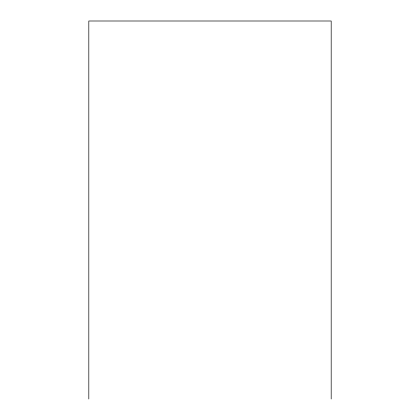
<?xml version="1.0" encoding="UTF-8"?>
<svg xmlns="http://www.w3.org/2000/svg" width="420" height="420" viewBox="0 0 420 420"><rect width="100%" height="100%" fill="white"/><g stroke="black" fill="none" stroke-linecap="round" stroke-linejoin="round"><path stroke-width="0.63" d="M331.186 399L331.186 21L88.814 21L88.814 399"/></g></svg>
